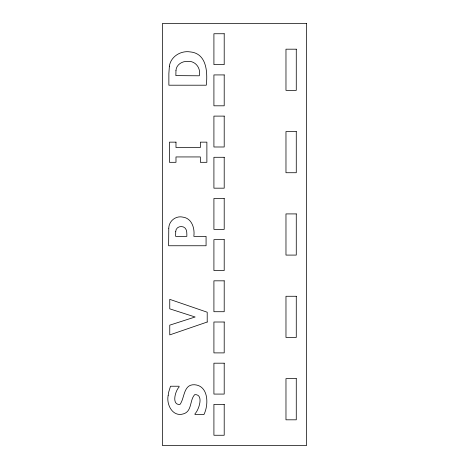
<?xml version="1.0" encoding="UTF-8"?>
<svg xmlns="http://www.w3.org/2000/svg" width="469" height="469" viewBox="0 0 469 469"><rect width="100%" height="100%" fill="white"/><g stroke="black" fill="none" stroke-linecap="round" stroke-linejoin="round"><path stroke-width="0.7" d="M175.957 70.602L175.857 75.62L199.296 75.796C201.131 68.31 195.514 60.548 187.553 61.41C182.083 61.052 176.203 64.786 175.957 70.602M175.711 231.715L175.623 236.353L186.838 236.353C186.873 232.993 187.19 228.45 183.391 226.937C179.903 225.601 175.635 227.664 175.711 231.715M168.781 228.204L168.629 245.756L206.073 245.756L206.073 236.353L193.826 236.353C194.957 228.579 191.968 218.32 183.004 217.147C175.916 215.406 168.863 220.94 168.781 228.204M168.166 395.467C166.214 404.471 172.621 417.24 183.338 413.898C192.237 411.477 189.54 400.016 194.735 394.628C204.232 394.06 198.862 410.058 195.004 413.74L195.004 414.596L203.904 414.596C208.857 404.853 208.687 385.6 194.424 384.744C183.18 384.222 184.798 398.333 179.92 404.507C171.197 405.105 175.383 390.642 179.064 387.06L179.064 386.227L170.511 386.227L168.676 392.154L168.166 395.467M169.373 66.188L168.869 73.58L168.869 85.2L206.313 85.2C207.644 72.32 206.87 53.413 190.174 51.901C180.864 50.382 170.722 56.544 169.373 66.188M207.204 322.027L169.76 334.901L169.76 325.146L195.133 316.997L169.76 308.848L169.76 299.345L207.204 312.219L207.204 322.027M306.568 23.45L162.432 23.45L162.432 445.55L306.568 445.55L306.568 23.45M224.205 33.745L213.911 33.745L213.911 64.628L224.205 64.628L224.205 33.745M296.273 49.186L285.973 49.186L285.973 90.37L296.273 90.37L296.273 49.186M224.205 74.923L213.911 74.923L213.911 105.812L224.205 105.812L224.205 74.923M224.205 116.107L213.911 116.107L213.911 146.99L224.205 146.99L224.205 116.107M296.273 131.549L285.973 131.549L285.973 172.727L296.273 172.727L296.273 131.549M175.981 142.148L169.438 142.148L169.438 162.315L175.981 162.315L175.981 156.939L200.345 156.939L200.345 162.315L206.882 162.315L206.882 142.148L200.345 142.148L200.345 147.53L175.981 147.53L175.981 142.148M224.205 157.285L213.911 157.285L213.911 188.175L224.205 188.175L224.205 157.285M224.205 198.469L213.911 198.469L213.911 229.353L224.205 229.353L224.205 198.469M296.273 213.911L285.973 213.911L285.973 255.089L296.273 255.089L296.273 213.911M224.205 239.647L213.911 239.647L213.911 270.531L224.205 270.531L224.205 239.647M224.205 280.825L213.911 280.825L213.911 311.715L224.205 311.715L224.205 280.825M296.273 296.273L285.973 296.273L285.973 337.451L296.273 337.451L296.273 296.273M224.205 322.01L213.911 322.01L213.911 352.893L224.205 352.893L224.205 322.01M224.205 363.188L213.911 363.188L213.911 394.077L224.205 394.077L224.205 363.188M296.273 378.63L285.973 378.63L285.973 419.814L296.273 419.814L296.273 378.63M224.205 404.372L213.911 404.372L213.911 435.255L224.205 435.255L224.205 404.372"/></g></svg>
